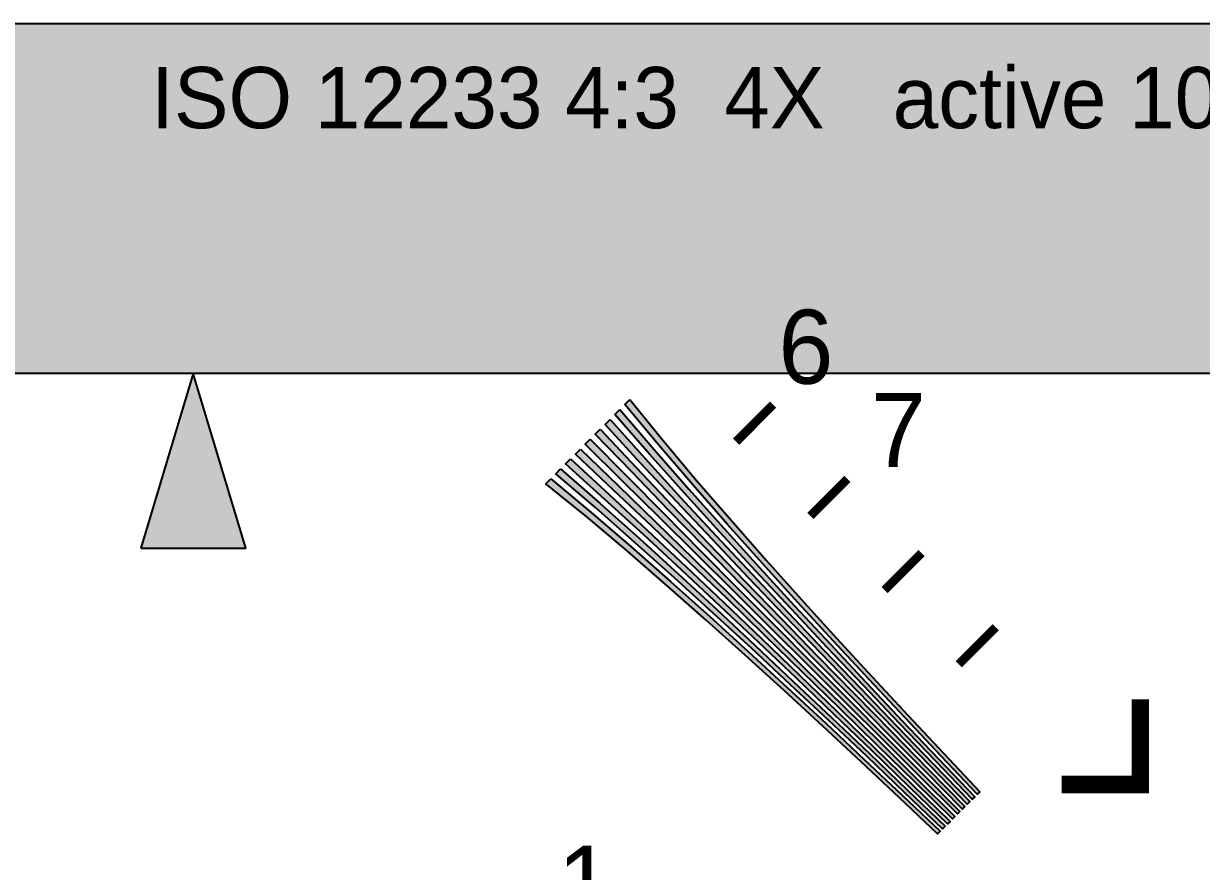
# Model space of a CAD drawing. Header units: millimetres. Extents: x 178 to 1404, y 24 to 984.
# Drawn here: x 485.6 to 755.1, y 790.4 to 984.2 of the extents above; entities that cross this region are included whole.
import ezdxf
from ezdxf.enums import TextEntityAlignment as Align

# ---------------------------------------------------------------- set-up
doc = ezdxf.new("R2010")
doc.units = ezdxf.units.MM
for name, color, linetype in [('FRAME', 7, 'Continuous'), ('LABELS', 7, 'Continuous'), ('NOTES', 7, 'Continuous'), ('PERIPHERY', 7, 'Continuous'), ('SFR', 7, 'Continuous')]:
    doc.layers.add(name, color=color, linetype=linetype)

msp = doc.modelspace()

# ---------------------------------------------------------------- hatches: boundary and pattern name
at = {"layer": 'FRAME', "true_color": 0x000000}
h = msp.add_hatch(color=7, dxfattribs=at)
h.dxf.hatch_style = 1
h.paths.add_polyline_path([(177.8, 984.25), (1404.44, 984.25), (1404.44, 904.25), (177.8, 904.25), (177.8, 984.25)])
h = msp.add_hatch(color=7, dxfattribs=at)
h.dxf.hatch_style = 1
h.paths.add_polyline_path([(512.47, 864.32), (536.46, 864.32), (524.46, 904.25), (512.47, 864.32)])
at = {"layer": 'PERIPHERY', "true_color": 0x000000}
h = msp.add_hatch(color=7, dxfattribs=at)
h.dxf.hatch_style = 1
h.paths.add_polyline_path([(624.35, 898.26), (631.95, 888.89), (639.7, 879.67), (647.6, 870.59), (655.54, 861.57), (663.58, 852.64), (671.64, 843.73), (679.78, 834.9), (687.96, 826.1), (696.16, 817.34), (704.39, 808.6), (703.82, 808.03), (695.56, 816.74), (687.33, 825.48), (679.1, 834.22), (670.93, 843.02), (662.81, 851.87), (654.72, 860.75), (646.72, 869.72), (638.77, 878.74), (630.93, 887.88), (623.21, 897.13), (624.35, 898.26)])
h = msp.add_hatch(color=7, dxfattribs=at)
h.dxf.hatch_style = 1
h.paths.add_polyline_path([(622.08, 895.99), (629.89, 886.83), (637.84, 877.81), (645.84, 868.84), (653.93, 859.96), (662.05, 851.11), (670.22, 842.31), (678.45, 833.57), (686.68, 824.83), (694.97, 816.15), (703.26, 807.46), (702.69, 806.9), (694.38, 815.56), (686.06, 824.21), (677.77, 832.89), (669.51, 841.6), (661.31, 850.37), (653.11, 859.14), (644.96, 867.96), (636.87, 876.84), (628.87, 885.81), (620.95, 894.86), (622.08, 895.99)])
h = msp.add_hatch(color=7, dxfattribs=at)
h.dxf.hatch_style = 1
h.paths.add_polyline_path([(619.82, 893.73), (627.85, 884.79), (635.94, 875.91), (644.08, 867.09), (652.32, 858.35), (660.55, 849.61), (668.81, 840.9), (677.12, 832.24), (685.44, 823.59), (693.78, 814.96), (702.12, 806.33), (701.56, 805.77), (693.19, 814.37), (684.81, 822.97), (676.44, 831.56), (668.1, 840.19), (659.78, 848.85), (651.49, 857.53), (643.24, 866.24), (635, 874.98), (626.8, 883.75), (618.68, 892.6), (619.82, 893.73)])
h = msp.add_hatch(color=7, dxfattribs=at)
h.dxf.hatch_style = 1
h.paths.add_polyline_path([(617.56, 891.47), (625.79, 882.73), (634.05, 874.02), (642.36, 865.36), (650.68, 856.71), (659.05, 848.11), (667.39, 839.48), (675.8, 830.91), (684.2, 822.34), (692.59, 813.77), (701, 805.2), (700.43, 804.64), (692, 813.18), (683.54, 821.69), (675.11, 830.24), (666.69, 838.78), (658.29, 847.35), (649.89, 855.92), (641.49, 864.49), (633.11, 873.09), (624.77, 881.71), (616.43, 890.34), (617.56, 891.47)])
h = msp.add_hatch(color=7, dxfattribs=at)
h.dxf.hatch_style = 1
h.paths.add_polyline_path([(613.03, 886.94), (621.66, 878.6), (630.28, 870.25), (638.88, 861.88), (647.45, 853.48), (656.02, 845.08), (664.56, 836.65), (673.13, 828.25), (681.68, 819.82), (690.19, 811.37), (698.73, 802.94), (698.17, 802.37), (689.6, 810.77), (681.03, 819.17), (672.46, 827.57), (663.86, 835.95), (655.26, 844.32), (646.66, 852.69), (638.01, 861.01), (629.35, 869.32), (620.64, 877.58), (611.9, 885.81), (613.03, 886.94)])
h = msp.add_hatch(color=7, dxfattribs=at)
h.dxf.hatch_style = 1
h.paths.add_polyline_path([(615.29, 889.2), (623.72, 880.66), (632.18, 872.15), (640.61, 863.61), (649.06, 855.09), (657.52, 846.58), (665.98, 838.07), (674.46, 829.58), (682.92, 821.07), (691.41, 812.58), (699.86, 804.07), (699.3, 803.5), (690.78, 811.96), (682.3, 820.45), (673.79, 828.9), (665.27, 837.36), (656.79, 845.84), (648.27, 854.3), (639.76, 862.76), (631.22, 871.19), (622.7, 879.64), (614.16, 888.07), (615.29, 889.2)])
h = msp.add_hatch(color=7, dxfattribs=at)
h.dxf.hatch_style = 1
h.paths.add_polyline_path([(610.77, 884.68), (619.62, 876.56), (628.39, 868.36), (637.13, 860.13), (645.84, 851.87), (654.52, 843.58), (663.15, 835.24), (671.8, 826.92), (680.4, 818.55), (689, 810.18), (697.6, 801.8), (697.03, 801.24), (688.41, 809.58), (679.78, 817.93), (671.13, 826.24), (662.44, 834.53), (653.76, 842.82), (645.02, 851.05), (636.28, 859.28), (627.46, 867.42), (618.58, 875.51), (609.64, 883.55), (610.77, 884.68)])
h = msp.add_hatch(color=7, dxfattribs=at)
h.dxf.hatch_style = 1
h.paths.add_polyline_path([(608.5, 882.42), (617.56, 874.5), (626.52, 866.49), (635.4, 858.41), (644.23, 850.26), (653, 842.06), (661.74, 833.83), (670.48, 825.6), (679.16, 817.31), (687.81, 808.99), (696.47, 800.68), (695.9, 800.11), (687.22, 808.4), (678.54, 816.69), (669.8, 824.92), (661.03, 833.12), (652.26, 841.32), (643.41, 849.44), (634.53, 857.53), (625.56, 865.53), (616.54, 873.48), (607.38, 881.29), (608.5, 882.42)])
h = msp.add_hatch(color=7, dxfattribs=at)
h.dxf.hatch_style = 1
h.paths.add_polyline_path([(606.24, 880.15), (615.49, 872.43), (624.63, 864.6), (633.65, 856.65), (642.62, 848.64), (651.5, 840.56), (660.32, 832.41), (669.15, 824.27), (677.89, 816.04), (686.63, 807.8), (695.34, 799.54), (694.77, 798.98), (686.03, 807.21), (677.27, 815.41), (668.47, 823.59), (659.62, 831.71), (650.74, 839.8), (641.8, 847.83), (632.78, 855.78), (623.7, 863.67), (614.48, 871.42), (605.11, 879.03), (606.24, 880.15)])

# ---------------------------------------------------------------- linework, layer by layer
at = {"layer": 'FRAME', "color": 250}
for points in [[(177.8, 984.25), (1404.44, 984.25), (1404.44, 904.25), (177.8, 904.25), (177.8, 984.25)], [(512.47, 864.32), (536.46, 864.32), (524.46, 904.25), (512.47, 864.32)]]:
    msp.add_lwpolyline(points, close=True, dxfattribs=at)
at = {"layer": 'FRAME', "color": 250, "true_color": 0x000000}
for points in [[(177.8, 984.25), (177.8, 904.25), (1404.44, 904.25)], [(1404.44, 904.25), (1404.44, 984.25), (177.8, 984.25)], [(512.47, 864.32), (536.46, 864.32), (524.46, 904.25)]]:
    msp.add_solid(points, dxfattribs=at)
at = {"layer": 'PERIPHERY', "color": 250}
for points in [[(624.35, 898.26), (631.95, 888.89), (639.7, 879.67), (647.6, 870.59), (655.54, 861.57), (663.58, 852.64), (671.64, 843.73), (679.78, 834.9), (687.96, 826.1), (696.16, 817.34), (704.39, 808.6), (703.82, 808.03), (695.56, 816.74), (687.33, 825.48), (679.1, 834.22), (670.93, 843.02), (662.81, 851.87), (654.72, 860.75), (646.72, 869.72), (638.77, 878.74), (630.93, 887.88), (623.21, 897.13), (624.35, 898.26)], [(622.08, 895.99), (629.89, 886.83), (637.84, 877.81), (645.84, 868.84), (653.93, 859.96), (662.05, 851.11), (670.22, 842.31), (678.45, 833.57), (686.68, 824.83), (694.97, 816.15), (703.26, 807.46), (702.69, 806.9), (694.38, 815.56), (686.06, 824.21), (677.77, 832.89), (669.51, 841.6), (661.31, 850.37), (653.11, 859.14), (644.96, 867.96), (636.87, 876.84), (628.87, 885.81), (620.95, 894.86), (622.08, 895.99)], [(619.82, 893.73), (627.85, 884.79), (635.94, 875.91), (644.08, 867.09), (652.32, 858.35), (660.55, 849.61), (668.81, 840.9), (677.12, 832.24), (685.44, 823.59), (693.78, 814.96), (702.12, 806.33), (701.56, 805.77), (693.19, 814.37), (684.81, 822.97), (676.44, 831.56), (668.1, 840.19), (659.78, 848.85), (651.49, 857.53), (643.24, 866.24), (635, 874.98), (626.8, 883.75), (618.68, 892.6), (619.82, 893.73)], [(617.56, 891.47), (625.79, 882.73), (634.05, 874.02), (642.36, 865.36), (650.68, 856.71), (659.05, 848.11), (667.39, 839.48), (675.8, 830.91), (684.2, 822.34), (692.59, 813.77), (701, 805.2), (700.43, 804.64), (692, 813.18), (683.54, 821.69), (675.11, 830.24), (666.69, 838.78), (658.29, 847.35), (649.89, 855.92), (641.49, 864.49), (633.11, 873.09), (624.77, 881.71), (616.43, 890.34), (617.56, 891.47)], [(613.03, 886.94), (621.66, 878.6), (630.28, 870.25), (638.88, 861.88), (647.45, 853.48), (656.02, 845.08), (664.56, 836.65), (673.13, 828.25), (681.68, 819.82), (690.19, 811.37), (698.73, 802.94), (698.17, 802.37), (689.6, 810.77), (681.03, 819.17), (672.46, 827.57), (663.86, 835.95), (655.26, 844.32), (646.66, 852.69), (638.01, 861.01), (629.35, 869.32), (620.64, 877.58), (611.9, 885.81), (613.03, 886.94)], [(615.29, 889.2), (623.72, 880.66), (632.18, 872.15), (640.61, 863.61), (649.06, 855.09), (657.52, 846.58), (665.98, 838.07), (674.46, 829.58), (682.92, 821.07), (691.41, 812.58), (699.86, 804.07), (699.3, 803.5), (690.78, 811.96), (682.3, 820.45), (673.79, 828.9), (665.27, 837.36), (656.79, 845.84), (648.27, 854.3), (639.76, 862.76), (631.22, 871.19), (622.7, 879.64), (614.16, 888.07), (615.29, 889.2)], [(610.77, 884.68), (619.62, 876.56), (628.39, 868.36), (637.13, 860.13), (645.84, 851.87), (654.52, 843.58), (663.15, 835.24), (671.8, 826.92), (680.4, 818.55), (689, 810.18), (697.6, 801.8), (697.03, 801.24), (688.41, 809.58), (679.78, 817.93), (671.13, 826.24), (662.44, 834.53), (653.76, 842.82), (645.02, 851.05), (636.28, 859.28), (627.46, 867.42), (618.58, 875.51), (609.64, 883.55), (610.77, 884.68)], [(608.5, 882.42), (617.56, 874.5), (626.52, 866.49), (635.4, 858.41), (644.23, 850.26), (653, 842.06), (661.74, 833.83), (670.48, 825.6), (679.16, 817.31), (687.81, 808.99), (696.47, 800.68), (695.9, 800.11), (687.22, 808.4), (678.54, 816.69), (669.8, 824.92), (661.03, 833.12), (652.26, 841.32), (643.41, 849.44), (634.53, 857.53), (625.56, 865.53), (616.54, 873.48), (607.38, 881.29), (608.5, 882.42)], [(606.24, 880.15), (615.49, 872.43), (624.63, 864.6), (633.65, 856.65), (642.62, 848.64), (651.5, 840.56), (660.32, 832.41), (669.15, 824.27), (677.89, 816.04), (686.63, 807.8), (695.34, 799.54), (694.77, 798.98), (686.03, 807.21), (677.27, 815.41), (668.47, 823.59), (659.62, 831.71), (650.74, 839.8), (641.8, 847.83), (632.78, 855.78), (623.7, 863.67), (614.48, 871.42), (605.11, 879.03), (606.24, 880.15)]]:
    msp.add_lwpolyline(points, close=True, dxfattribs=at)
at = {"layer": 'PERIPHERY', "color": 250, "lineweight": 35, "const_width": 2}
for points in [[(657.15, 897.12), (648.67, 888.64)], [(674.12, 880.15), (665.64, 871.67)], [(691.09, 863.18), (682.61, 854.7)], [(708.07, 846.21), (699.58, 837.73)]]:
    msp.add_lwpolyline(points, dxfattribs=at)
at = {"layer": 'PERIPHERY', "color": 250, "true_color": 0x000000}
for points in [[(624.35, 898.26), (623.21, 897.13), (630.93, 887.88)], [(624.35, 898.26), (630.93, 887.88), (638.77, 878.74)], [(624.35, 898.26), (638.77, 878.74), (646.72, 869.72)], [(624.35, 898.26), (646.72, 869.72), (654.72, 860.75)], [(654.72, 860.75), (631.95, 888.89), (624.35, 898.26)], [(622.08, 895.99), (620.95, 894.86), (628.87, 885.81)], [(622.08, 895.99), (628.87, 885.81), (636.87, 876.84)], [(622.08, 895.99), (636.87, 876.84), (644.96, 867.96)], [(622.08, 895.99), (644.96, 867.96), (653.11, 859.14)], [(653.11, 859.14), (629.89, 886.83), (622.08, 895.99)], [(619.82, 893.73), (618.68, 892.6), (626.8, 883.75)], [(619.82, 893.73), (626.8, 883.75), (635, 874.98)], [(619.82, 893.73), (635, 874.98), (643.24, 866.24)], [(619.82, 893.73), (643.24, 866.24), (651.49, 857.53)], [(619.82, 893.73), (651.49, 857.53), (659.78, 848.85)], [(659.78, 848.85), (627.85, 884.79), (619.82, 893.73)], [(617.56, 891.47), (616.43, 890.34), (624.77, 881.71)], [(617.56, 891.47), (624.77, 881.71), (633.11, 873.09)], [(617.56, 891.47), (633.11, 873.09), (641.49, 864.49)], [(617.56, 891.47), (641.49, 864.49), (649.89, 855.92)], [(617.56, 891.47), (649.89, 855.92), (658.29, 847.35)], [(617.56, 891.47), (658.29, 847.35), (666.69, 838.78)], [(617.56, 891.47), (666.69, 838.78), (675.11, 830.24)], [(675.11, 830.24), (625.79, 882.73), (617.56, 891.47)], [(613.03, 886.94), (611.9, 885.81), (620.64, 877.58)], [(613.03, 886.94), (620.64, 877.58), (629.35, 869.32)], [(613.03, 886.94), (629.35, 869.32), (638.01, 861.01)], [(613.03, 886.94), (638.01, 861.01), (646.66, 852.69)], [(613.03, 886.94), (646.66, 852.69), (655.26, 844.32)], [(613.03, 886.94), (655.26, 844.32), (663.86, 835.95)], [(613.03, 886.94), (663.86, 835.95), (672.46, 827.57)], [(613.03, 886.94), (672.46, 827.57), (681.03, 819.17)], [(613.03, 886.94), (681.03, 819.17), (689.6, 810.77)], [(613.03, 886.94), (689.6, 810.77), (698.17, 802.37)], [(613.03, 886.94), (698.17, 802.37), (698.73, 802.94)], [(613.03, 886.94), (698.73, 802.94), (690.19, 811.37)], [(613.03, 886.94), (690.19, 811.37), (681.68, 819.82)], [(613.03, 886.94), (681.68, 819.82), (673.13, 828.25)], [(613.03, 886.94), (673.13, 828.25), (664.56, 836.65)], [(613.03, 886.94), (664.56, 836.65), (656.02, 845.08)], [(613.03, 886.94), (656.02, 845.08), (647.45, 853.48)], [(613.03, 886.94), (647.45, 853.48), (638.88, 861.88)], [(613.03, 886.94), (638.88, 861.88), (630.28, 870.25)], [(630.28, 870.25), (621.66, 878.6), (613.03, 886.94)], [(615.29, 889.2), (614.16, 888.07), (622.7, 879.64)], [(615.29, 889.2), (622.7, 879.64), (631.22, 871.19)], [(615.29, 889.2), (631.22, 871.19), (639.76, 862.76)], [(615.29, 889.2), (639.76, 862.76), (648.27, 854.3)], [(615.29, 889.2), (648.27, 854.3), (656.79, 845.84)], [(615.29, 889.2), (656.79, 845.84), (665.27, 837.36)], [(615.29, 889.2), (665.27, 837.36), (673.79, 828.9)], [(615.29, 889.2), (673.79, 828.9), (682.3, 820.45)], [(615.29, 889.2), (682.3, 820.45), (690.78, 811.96)], [(615.29, 889.2), (690.78, 811.96), (699.3, 803.5)], [(699.3, 803.5), (623.72, 880.66), (615.29, 889.2)], [(653.11, 859.14), (637.84, 877.81), (629.89, 886.83)], [(654.72, 860.75), (639.7, 879.67), (631.95, 888.89)], [(610.77, 884.68), (609.64, 883.55), (618.58, 875.51)], [(610.77, 884.68), (618.58, 875.51), (627.46, 867.42)], [(610.77, 884.68), (627.46, 867.42), (636.28, 859.28)], [(610.77, 884.68), (636.28, 859.28), (645.02, 851.05)], [(610.77, 884.68), (645.02, 851.05), (653.76, 842.82)], [(610.77, 884.68), (653.76, 842.82), (662.44, 834.53)], [(610.77, 884.68), (662.44, 834.53), (671.13, 826.24)], [(610.77, 884.68), (671.13, 826.24), (679.78, 817.93)], [(610.77, 884.68), (679.78, 817.93), (688.41, 809.58)], [(610.77, 884.68), (688.41, 809.58), (697.6, 801.8)], [(610.77, 884.68), (697.6, 801.8), (689, 810.18)], [(610.77, 884.68), (689, 810.18), (680.4, 818.55)], [(610.77, 884.68), (680.4, 818.55), (671.8, 826.92)], [(610.77, 884.68), (671.8, 826.92), (663.15, 835.24)], [(610.77, 884.68), (663.15, 835.24), (654.52, 843.58)], [(610.77, 884.68), (654.52, 843.58), (645.84, 851.87)], [(610.77, 884.68), (645.84, 851.87), (637.13, 860.13)], [(610.77, 884.68), (637.13, 860.13), (628.39, 868.36)], [(628.39, 868.36), (619.62, 876.56), (610.77, 884.68)], [(659.78, 848.85), (635.94, 875.91), (627.85, 884.79)], [(608.5, 882.42), (607.38, 881.29), (616.54, 873.48)], [(608.5, 882.42), (616.54, 873.48), (625.56, 865.53)], [(608.5, 882.42), (625.56, 865.53), (634.53, 857.53)], [(608.5, 882.42), (634.53, 857.53), (643.41, 849.44)], [(608.5, 882.42), (643.41, 849.44), (652.26, 841.32)], [(608.5, 882.42), (652.26, 841.32), (661.03, 833.12)], [(608.5, 882.42), (661.03, 833.12), (669.8, 824.92)], [(608.5, 882.42), (669.8, 824.92), (696.47, 800.68)], [(608.5, 882.42), (696.47, 800.68), (687.81, 808.99)], [(608.5, 882.42), (687.81, 808.99), (679.16, 817.31)], [(608.5, 882.42), (679.16, 817.31), (670.48, 825.6)], [(608.5, 882.42), (670.48, 825.6), (661.74, 833.83)], [(608.5, 882.42), (661.74, 833.83), (653, 842.06)], [(608.5, 882.42), (653, 842.06), (644.23, 850.26)], [(608.5, 882.42), (644.23, 850.26), (635.4, 858.41)], [(608.5, 882.42), (635.4, 858.41), (626.52, 866.49)], [(626.52, 866.49), (617.56, 874.5), (608.5, 882.42)], [(675.11, 830.24), (634.05, 874.02), (625.79, 882.73)], [(606.24, 880.15), (605.11, 879.03), (614.48, 871.42)], [(606.24, 880.15), (614.48, 871.42), (623.7, 863.67)], [(606.24, 880.15), (623.7, 863.67), (632.78, 855.78)], [(606.24, 880.15), (632.78, 855.78), (641.8, 847.83)], [(606.24, 880.15), (641.8, 847.83), (650.74, 839.8)], [(606.24, 880.15), (650.74, 839.8), (695.34, 799.54)], [(606.24, 880.15), (695.34, 799.54), (686.63, 807.8)], [(606.24, 880.15), (686.63, 807.8), (677.89, 816.04)], [(606.24, 880.15), (677.89, 816.04), (669.15, 824.27)], [(606.24, 880.15), (669.15, 824.27), (660.32, 832.41)], [(606.24, 880.15), (660.32, 832.41), (651.5, 840.56)], [(606.24, 880.15), (651.5, 840.56), (642.62, 848.64)], [(606.24, 880.15), (642.62, 848.64), (633.65, 856.65)], [(606.24, 880.15), (633.65, 856.65), (624.63, 864.6)], [(624.63, 864.6), (615.49, 872.43), (606.24, 880.15)], [(699.3, 803.5), (632.18, 872.15), (623.72, 880.66)], [(654.72, 860.75), (647.6, 870.59), (639.7, 879.67)], [(659.78, 848.85), (644.08, 867.09), (635.94, 875.91)], [(653.11, 859.14), (645.84, 868.84), (637.84, 877.81)], [(675.11, 830.24), (642.36, 865.36), (634.05, 874.02)], [(699.3, 803.5), (640.61, 863.61), (632.18, 872.15)], [(654.72, 860.75), (655.54, 861.57), (647.6, 870.59)], [(653.11, 859.14), (653.93, 859.96), (645.84, 868.84)], [(675.11, 830.24), (650.68, 856.71), (642.36, 865.36)], [(659.78, 848.85), (652.32, 858.35), (644.08, 867.09)], [(699.3, 803.5), (649.06, 855.09), (640.61, 863.61)], [(653.11, 859.14), (662.05, 851.11), (653.93, 859.96)], [(654.72, 860.75), (663.58, 852.64), (655.54, 861.57)], [(654.72, 860.75), (662.81, 851.87), (670.93, 843.02)], [(654.72, 860.75), (670.93, 843.02), (679.1, 834.22)], [(654.72, 860.75), (679.1, 834.22), (687.33, 825.48)], [(654.72, 860.75), (687.33, 825.48), (695.56, 816.74)], [(654.72, 860.75), (695.56, 816.74), (703.82, 808.03)], [(654.72, 860.75), (703.82, 808.03), (704.39, 808.6)], [(654.72, 860.75), (704.39, 808.6), (696.16, 817.34)], [(654.72, 860.75), (696.16, 817.34), (687.96, 826.1)], [(654.72, 860.75), (687.96, 826.1), (679.78, 834.9)], [(654.72, 860.75), (679.78, 834.9), (671.64, 843.73)], [(654.72, 860.75), (671.64, 843.73), (663.58, 852.64)], [(659.78, 848.85), (660.55, 849.61), (652.32, 858.35)], [(653.11, 859.14), (661.31, 850.37), (677.77, 832.89)], [(653.11, 859.14), (677.77, 832.89), (686.06, 824.21)], [(653.11, 859.14), (686.06, 824.21), (694.38, 815.56)], [(653.11, 859.14), (694.38, 815.56), (702.69, 806.9)], [(653.11, 859.14), (702.69, 806.9), (703.26, 807.46)], [(653.11, 859.14), (703.26, 807.46), (694.97, 816.15)], [(653.11, 859.14), (694.97, 816.15), (686.68, 824.83)], [(653.11, 859.14), (686.68, 824.83), (678.45, 833.57)], [(653.11, 859.14), (678.45, 833.57), (670.22, 842.31)], [(653.11, 859.14), (670.22, 842.31), (662.05, 851.11)], [(699.3, 803.5), (657.52, 846.58), (649.06, 855.09)], [(675.11, 830.24), (659.05, 848.11), (650.68, 856.71)], [(659.78, 848.85), (668.81, 840.9), (660.55, 849.61)], [(661.31, 850.37), (669.51, 841.6), (677.77, 832.89)], [(699.3, 803.5), (665.98, 838.07), (657.52, 846.58)], [(675.11, 830.24), (667.39, 839.48), (659.05, 848.11)], [(659.78, 848.85), (668.1, 840.19), (676.44, 831.56)], [(659.78, 848.85), (676.44, 831.56), (684.81, 822.97)], [(659.78, 848.85), (684.81, 822.97), (693.19, 814.37)], [(659.78, 848.85), (693.19, 814.37), (701.56, 805.77)], [(659.78, 848.85), (701.56, 805.77), (702.12, 806.33)], [(659.78, 848.85), (702.12, 806.33), (693.78, 814.96)], [(659.78, 848.85), (693.78, 814.96), (685.44, 823.59)], [(659.78, 848.85), (685.44, 823.59), (677.12, 832.24)], [(659.78, 848.85), (677.12, 832.24), (668.81, 840.9)], [(650.74, 839.8), (659.62, 831.71), (695.34, 799.54)], [(675.11, 830.24), (675.8, 830.91), (667.39, 839.48)], [(699.3, 803.5), (674.46, 829.58), (665.98, 838.07)], [(659.62, 831.71), (668.47, 823.59), (695.34, 799.54)], [(675.11, 830.24), (684.2, 822.34), (675.8, 830.91)], [(675.11, 830.24), (683.54, 821.69), (692, 813.18)], [(675.11, 830.24), (692, 813.18), (701, 805.2)], [(675.11, 830.24), (701, 805.2), (692.59, 813.77)], [(675.11, 830.24), (692.59, 813.77), (684.2, 822.34)], [(699.3, 803.5), (682.92, 821.07), (674.46, 829.58)], [(669.8, 824.92), (678.54, 816.69), (696.47, 800.68)], [(668.47, 823.59), (677.27, 815.41), (695.34, 799.54)], [(699.3, 803.5), (691.41, 812.58), (682.92, 821.07)], [(678.54, 816.69), (687.22, 808.4), (696.47, 800.68)], [(677.27, 815.41), (686.03, 807.21), (695.34, 799.54)], [(699.3, 803.5), (699.86, 804.07), (691.41, 812.58)], [(692, 813.18), (700.43, 804.64), (701, 805.2)], [(688.41, 809.58), (697.03, 801.24), (697.6, 801.8)], [(686.03, 807.21), (694.77, 798.98), (695.34, 799.54)], [(687.22, 808.4), (695.9, 800.11), (696.47, 800.68)]]:
    msp.add_solid(points, dxfattribs=at)
at = {"layer": 'SFR', "color": 250, "lineweight": 35, "const_width": 4}
msp.add_lwpolyline([(723.12, 810.25), (741.12, 810.25), (741.12, 829.71)], dxfattribs=at)

# ---------------------------------------------------------------- texts
at = {"layer": 'LABELS', "color": 250}
for s, p in [('6', (658.34, 901.89)), ('7', (679.5, 882.82)), ('1', (607.81, 779.33))]:
    msp.add_text(s, height=16.93, dxfattribs=at).set_placement(p)
at = {"layer": 'NOTES', "color": 250}
msp.add_text('ISO 12233 4:3  4X   active 1067 x 800 mm   values in 100x LW/PH', height=14, dxfattribs=at).set_placement((791.12, 967.32), align=Align.MIDDLE_CENTER)

doc.saveas('drawing.dxf')
